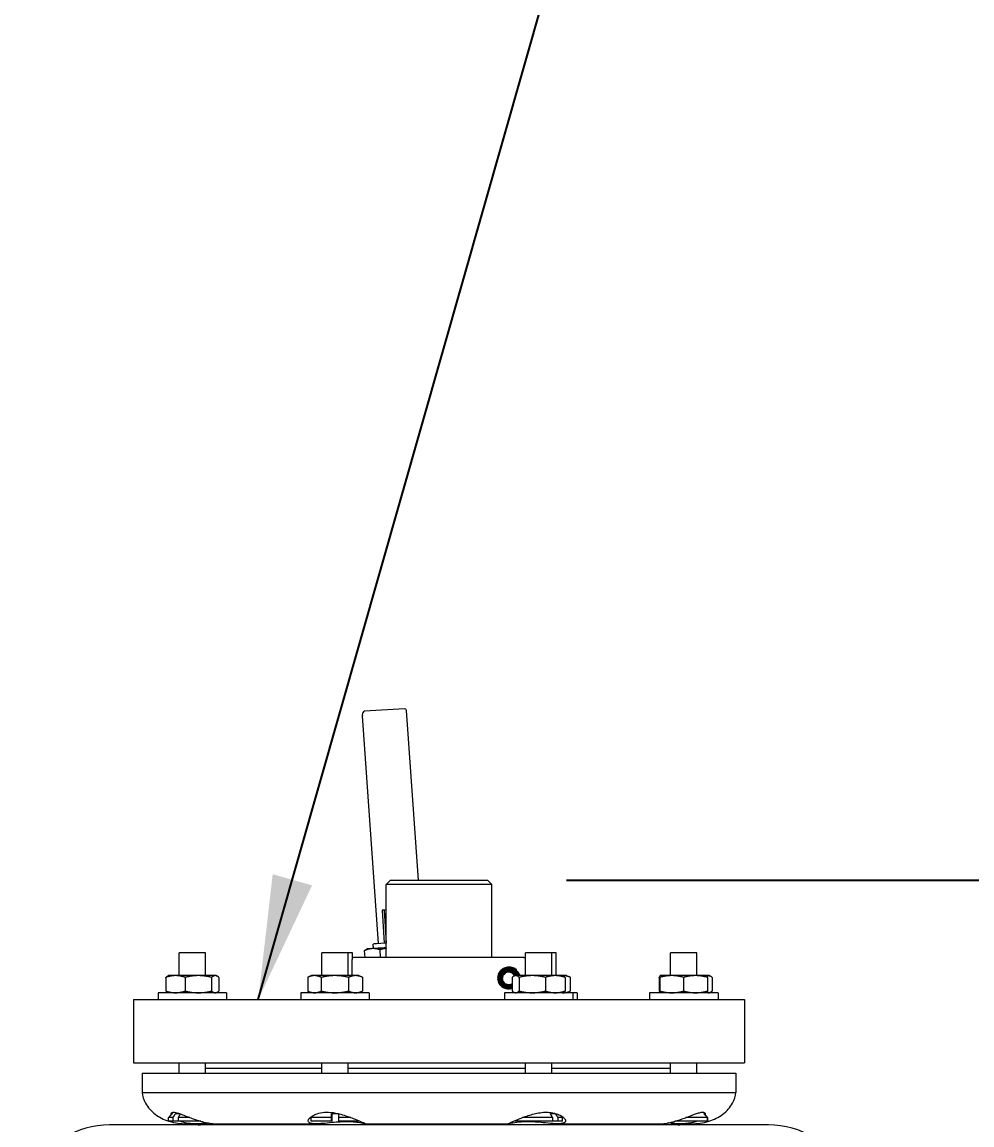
# Model space of a CAD drawing. Header units: inches. Extents: x 19 to 503, y 7 to 322.
# Drawn here: x 366.19 to 377.46, y 138.51 to 151.6 of the extents above; entities that cross this region are included whole.
import ezdxf

# ---------------------------------------------------------------- set-up
doc = ezdxf.new("R2010")
doc.units = ezdxf.units.IN
doc.header["$LTSCALE"] = 15
doc.header["$MEASUREMENT"] = 0
for name, color, linetype, lineweight in [('Dimension (ANSI)', 7, 'Continuous', 25), ('Symbol (ANSI)', 7, 'Continuous', 25), ('Visible (ANSI)', 7, 'Continuous', 50)]:
    doc.layers.add(name, color=color, linetype=linetype, lineweight=lineweight)
doc.styles.add('MEMCOR Medium', font='arial.ttf')
doc.styles.add('Standard D-E', font='arial.ttf')
doc.dimstyles.new('Default (ANSI)', dxfattribs={"dimscale": 15, "dimtxt": 0.15, "dimasz": 0.098425, "dimexe": 0.125, "dimexo": 0.0625, "dimgap": 0.031496, "dimtad": 0, "dimtih": 1, "dimtoh": 1, "dimdec": 4, "dimrnd": 1e-08, "dimzin": 3, "dimdsep": 46, "dimlunit": 5, "dimtxsty": 'MEMCOR Medium', "dimcen": 0.09, "dimdle": 0.393701, "dimclrd": 256, "dimclre": 256, "dimclrt": 256, "dimadec": 0, "dimazin": 1, "dimtfac": 0.8, "dimtofl": 0, "dimtmove": 0, "dimatfit": 3, "dimfxl": 1, "dimfrac": 1, "dimtolj": 1, "dimtzin": 4, "dimlwd": -1, "dimlwe": -1, "dimarcsym": 0})
doc.dimstyles.new('in [mm] D-E NeptuneBenson$7', dxfattribs={"dimscale": 15, "dimtxt": 0.15, "dimasz": 0.098425, "dimexe": 0.125, "dimexo": 0.063, "dimgap": 0.031496, "dimtad": 0, "dimtih": 1, "dimtoh": 1, "dimdec": 4, "dimrnd": 1e-08, "dimzin": 3, "dimdsep": 46, "dimlunit": 5, "dimtxsty": 'Standard D-E', "dimcen": 0.09, "dimdle": 0.393701, "dimclrd": 256, "dimclre": 256, "dimclrt": 256, "dimadec": 1, "dimazin": 1, "dimtfac": 1, "dimtofl": 0, "dimtmove": 0, "dimatfit": 3, "dimfxl": 1, "dimfrac": 1, "dimtolj": 1, "dimtzin": 4, "dimlwd": -1, "dimlwe": -1, "dimarcsym": 0})

# ---------------------------------------------------------------- blocks, each defined once
blk = doc.blocks.new('*D24')
at = {"layer": 'Defpoints', "color": 0, "transparency": 16777216}
for p in [(371.709, 141.416), (425.908, 141.416), (393.854, 44.463)]:
    blk.add_point(p, dxfattribs=at)
at = {"layer": 'Dimension (ANSI)', "transparency": 16777216}
for p, q in [((372.646, 141.416), (427.783, 141.416)), ((425.908, 139.94), (425.908, 125.155)), ((425.908, 45.94), (425.908, 109.677)), ((394.792, 44.463), (427.783, 44.463))]:
    blk.add_line(p, q, dxfattribs=at)
for points in [[(425.662, 139.94), (426.154, 139.94), (425.908, 141.416)], [(425.662, 45.94), (426.154, 45.94), (425.908, 44.463)]]:
    blk.add_solid(points, dxfattribs=at)
at = {"layer": 'Dimension (ANSI)', "transparency": 16777216, "char_height": 2.25, "attachment_point": 2, "style": 'MEMCOR Medium'}
for s, insert in [('\\A1; \\fArial|b0|i0;96{\\H0.8x;\\S15#16;} in', (425.908, 121.603)), ('\\A1;[2462.6 mm]{\\P\\fArial|b0|i0;SHIPPING\\P\\fArial|b0|i0;HEIGHT}', (425.908, 116.944))]:
    blk.add_mtext(s, dxfattribs=dict(at, insert=insert))

msp = doc.modelspace()

# ---------------------------------------------------------------- linework, layer by layer
at = {"layer": 'Visible (ANSI)', "linetype": 'Continuous', "lineweight": 18}
for p, q in [((370.22531, 143.37177), (370.22986, 143.40197)), ((370.7252, 143.45014), (370.24917, 143.41969)), ((370.89032, 141.41594), (370.74736, 143.43078)), ((370.41698, 140.66322), (370.22513, 143.36718)), ((370.55886, 141.41594), (370.50886, 141.36594)), ((371.75886, 141.36594), (370.50886, 141.36594)), ((370.50886, 140.50094), (370.50886, 141.36594)), ((370.55886, 141.41594), (371.70886, 141.41594)), ((371.70886, 141.41594), (371.75886, 141.36594)), ((371.75886, 140.50094), (371.75886, 141.36594)), ((370.48245, 141.06195), (370.45873, 141.06013)), ((370.45873, 141.06013), (370.48385, 140.66755)), ((370.50886, 141.06364), (370.48245, 141.06195)), ((370.48245, 141.06195), (370.50759, 140.66908)), ((370.35784, 140.60523), (370.35271, 140.65898)), ((368.36485, 140.55594), (368.05235, 140.55594)), ((368.05235, 140.28394), (368.05235, 140.55594)), ((368.36485, 140.28394), (368.36485, 140.55594)), ((370.05736, 140.55594), (369.74486, 140.55594)), ((369.74486, 140.28394), (369.74486, 140.55594)), ((370.05736, 140.28394), (370.05736, 140.55594)), ((370.10823, 140.55594), (370.05736, 140.55594)), ((370.10823, 140.49173), (370.10823, 140.55594)), ((370.24753, 140.57919), (370.25254, 140.50094)), ((370.28496, 140.60043), (370.26044, 140.58702)), ((370.43162, 140.59117), (370.4374, 140.50094)), ((372.472, 140.55594), (372.1595, 140.55594)), ((372.1595, 140.28394), (372.1595, 140.55594)), ((372.472, 140.28394), (372.472, 140.55594)), ((372.52287, 140.55594), (372.472, 140.55594)), ((372.52287, 140.28394), (372.52287, 140.55594)), ((374.19431, 140.55594), (373.88181, 140.55594)), ((373.88181, 140.28394), (373.88181, 140.55594)), ((374.19431, 140.28394), (374.19431, 140.55594)), ((370.10261, 140.28394), (370.10261, 140.47594)), ((372.13964, 140.50094), (370.12761, 140.50094)), ((367.8939, 140.26363), (367.8939, 140.10125)), ((367.9271, 140.28394), (367.91647, 140.27899)), ((368.00782, 140.28394), (367.9271, 140.28394)), ((368.27908, 140.28394), (368.00782, 140.28394)), ((368.12173, 140.26363), (368.12173, 140.10125)), ((368.47986, 140.28394), (368.27908, 140.28394)), ((368.43643, 140.26363), (368.43643, 140.10125)), ((368.4901, 140.28394), (368.47986, 140.28394)), ((368.4901, 140.28394), (368.50072, 140.27899)), ((368.52329, 140.26363), (368.52329, 140.10125)), ((369.57607, 140.26363), (369.57607, 140.10125)), ((369.61961, 140.28394), (369.57768, 140.26439)), ((369.6561, 140.28394), (369.61961, 140.28394)), ((369.89865, 140.28394), (369.6561, 140.28394)), ((369.73613, 140.26363), (369.73613, 140.10125)), ((370.14366, 140.28394), (369.89865, 140.28394)), ((370.06117, 140.26363), (370.06117, 140.10125)), ((370.18261, 140.28394), (370.14366, 140.28394)), ((370.18261, 140.28394), (370.22454, 140.26439)), ((370.22614, 140.26363), (370.22614, 140.10125)), ((372.00252, 140.26363), (372.00252, 140.10125)), ((372.03425, 140.28394), (372.02499, 140.27962)), ((372.04321, 140.28394), (372.03425, 140.28394)), ((372.24052, 140.28394), (372.04321, 140.28394)), ((372.08391, 140.26363), (372.08391, 140.10125)), ((372.51305, 140.28394), (372.24052, 140.28394)), ((372.39713, 140.26363), (372.39713, 140.10125)), ((372.59725, 140.28394), (372.51305, 140.28394)), ((372.59725, 140.28394), (372.60651, 140.27962)), ((372.60917, 140.28394), (372.59725, 140.28394)), ((372.64812, 140.28394), (372.60917, 140.28394)), ((372.62897, 140.26363), (372.62897, 140.10125)), ((372.64812, 140.28394), (372.69005, 140.26439)), ((372.69166, 140.26363), (372.69166, 140.10125)), ((373.74443, 140.26363), (373.74443, 140.10125)), ((373.75515, 140.26363), (373.75515, 140.10125)), ((373.75656, 140.28394), (373.75655, 140.28394)), ((373.89518, 140.28394), (373.75656, 140.28394)), ((374.17667, 140.28394), (373.89518, 140.28394)), ((374.03522, 140.26363), (374.03522, 140.10125)), ((374.31955, 140.28394), (374.17667, 140.28394)), ((374.31813, 140.26363), (374.31813, 140.10125)), ((374.31956, 140.28394), (374.31955, 140.28394)), ((374.31956, 140.28394), (374.31957, 140.28394)), ((374.33039, 140.28394), (374.31956, 140.28394)), ((374.32096, 140.26363), (374.32096, 140.10125)), ((374.34063, 140.28394), (374.33039, 140.28394)), ((374.34063, 140.28394), (374.35125, 140.27899)), ((374.37382, 140.26363), (374.37382, 140.10125)), ((367.50886, 140.00094), (374.75886, 140.00094)), ((367.50886, 140.00094), (367.50886, 139.25094)), ((368.6146, 140.08094), (367.8026, 140.08094)), ((367.8026, 140.08094), (367.8026, 140.00094)), ((367.9271, 140.08094), (367.91647, 140.08589)), ((368.4901, 140.08094), (368.50072, 140.08589)), ((368.6146, 140.08094), (368.6146, 140.00094)), ((370.30711, 140.08094), (369.49511, 140.08094)), ((369.49511, 140.08094), (369.49511, 140.00094)), ((369.61961, 140.08094), (369.57768, 140.10049)), ((370.18261, 140.08094), (370.22454, 140.10049)), ((370.30711, 140.08094), (370.30711, 140.00094)), ((372.72175, 140.08094), (371.90975, 140.08094)), ((371.90975, 140.08094), (371.90975, 140.00094)), ((372.03425, 140.08094), (372.02499, 140.08526)), ((372.59725, 140.08094), (372.60651, 140.08526)), ((372.64812, 140.08094), (372.69005, 140.10049)), ((372.72175, 140.08094), (372.72175, 140.00094)), ((372.77262, 140.08094), (372.72175, 140.08094)), ((372.77262, 140.08094), (372.77262, 140.00094)), ((374.44406, 140.08094), (373.63206, 140.08094)), ((373.63206, 140.08094), (373.63206, 140.00094)), ((373.75656, 140.08094), (373.75655, 140.08095)), ((374.31956, 140.08094), (374.31957, 140.08095)), ((374.34063, 140.08094), (374.35125, 140.08589)), ((374.44406, 140.08094), (374.44406, 140.00094)), ((374.75886, 140.00094), (374.75886, 139.25094)), ((367.50886, 139.25094), (374.75886, 139.25094)), ((368.05235, 139.12594), (368.05235, 139.25094)), ((368.36485, 139.12594), (368.36485, 139.25094)), ((369.74486, 139.12594), (369.74486, 139.25094)), ((370.05736, 139.12594), (370.05736, 139.25094)), ((372.1595, 139.12594), (372.1595, 139.25094)), ((372.472, 139.12594), (372.472, 139.25094)), ((373.88181, 139.12594), (373.88181, 139.25094)), ((374.19431, 139.12594), (374.19431, 139.25094)), ((367.61386, 139.12594), (374.65386, 139.12594)), ((367.61386, 139.12594), (367.61386, 138.89774)), ((368.36485, 139.18676), (369.74486, 139.18676)), ((370.05736, 139.18676), (372.1595, 139.18676)), ((372.472, 139.18676), (373.88181, 139.18676)), ((374.65386, 139.12594), (374.65386, 138.89774)), ((367.61386, 138.89774), (374.65386, 138.89774)), ((367.97981, 138.66349), (367.9246, 138.59998)), ((367.97882, 138.59998), (367.9246, 138.59998)), ((367.9246, 138.55594), (367.9246, 138.59998)), ((367.97882, 138.55594), (367.97882, 138.59998)), ((368.0637, 138.64394), (368.00643, 138.64394)), ((368.0377, 138.59998), (368.0377, 138.55594)), ((368.17743, 138.59998), (368.0377, 138.59998)), ((369.63658, 138.62238), (369.61711, 138.59998)), ((369.85666, 138.59998), (369.61711, 138.59998)), ((369.61711, 138.55594), (369.61711, 138.59998)), ((369.85666, 138.55594), (369.85666, 138.59998)), ((369.94099, 138.64394), (369.857, 138.64394)), ((369.86156, 138.59998), (369.86156, 138.55594)), ((369.94065, 138.59998), (369.94065, 138.55594)), ((370.08792, 138.59998), (369.94065, 138.59998)), ((370.18511, 138.55594), (370.18511, 138.56134)), ((372.03175, 138.55594), (372.03175, 138.56256)), ((372.48266, 138.59998), (372.12494, 138.59998)), ((372.51544, 138.64394), (372.45553, 138.64394)), ((372.48266, 138.55594), (372.48266, 138.59998)), ((372.54257, 138.59998), (372.54257, 138.55594)), ((372.59975, 138.59998), (372.54257, 138.59998)), ((372.58177, 138.62066), (372.59975, 138.59998)), ((372.59975, 138.55594), (372.59975, 138.59998)), ((374.31856, 138.59998), (374.06406, 138.59998)), ((374.26695, 138.66337), (374.28384, 138.64394)), ((374.28384, 138.64394), (374.27985, 138.64394)), ((374.31856, 138.55594), (374.31856, 138.59998)), ((374.31929, 138.59998), (374.31929, 138.55594)), ((375.04386, 138.51257), (367.22386, 138.51257)), ((367.97882, 138.55594), (367.9246, 138.55594)), ((368.0377, 138.55594), (367.97882, 138.55594)), ((368.30879, 138.55594), (368.0377, 138.55594)), ((368.13866, 138.52594), (368.25407, 138.52594)), ((368.25407, 138.52594), (368.26887, 138.52594)), ((368.49033, 138.52594), (369.67977, 138.52594)), ((369.85666, 138.55594), (369.61711, 138.55594)), ((369.86156, 138.55594), (369.85666, 138.55594)), ((370.18511, 138.55594), (369.94065, 138.55594)), ((370.26033, 138.52594), (371.95726, 138.52594)), ((372.48266, 138.55594), (372.03175, 138.55594)), ((372.54257, 138.55594), (372.48266, 138.55594)), ((372.54204, 138.52594), (373.75242, 138.52594)), ((372.59975, 138.55594), (372.54257, 138.55594)), ((374.31856, 138.55594), (373.93229, 138.55594)), ((373.99885, 138.52594), (374.12906, 138.52594)), ((374.31929, 138.55594), (374.31856, 138.55594))]:
    msp.add_line(p, q, dxfattribs=at)
for centre, radius, start, end in [((370.2505, 143.39886), 0.02088, 93.65987, 171.43591), ((370.72654, 143.42931), 0.02088, 4.058368, 93.65987), ((370.24596, 143.36866), 0.02088, 171.43591, 184.058368), ((370.12761, 140.47594), 0.025, 90, 180), ((367.90238, 138.91294), 0.28891, 183.015326, 209.34172), ((374.36535, 138.91294), 0.28891, 330.65828, 356.984674), ((368.016, 138.97681), 0.41925, 209.34172, 233.614904), ((374.25173, 138.97681), 0.41925, 306.385096, 330.65828), ((368.09019, 139.07749), 0.54432, 233.614904, 252.289212), ((374.17754, 139.07749), 0.54432, 286.973148, 306.385096), ((367.22386, 137.47594), 1.03663, 90, 213.688743), ((368.13866, 139.23632), 0.71038, 253.289325, 270), ((368.25024, 138.93063), 0.41885, 273.528454, 289.10183), ((374.01749, 138.93063), 0.41885, 252.011788, 266.471546), ((374.12906, 139.23632), 0.71038, 270, 286.973148), ((375.04386, 137.47594), 1.03663, 326.311257, 90)]:
    msp.add_arc(centre, radius, start, end, dxfattribs=at)
at = {"layer": 'Visible (ANSI)'}
for radius, start, end in [(0.08929, 21.69095, 296.998265), (0.1018, 54.052466, 99.052466)]:
    msp.add_arc((371.96199, 140.25094), radius, start, end, dxfattribs=at)
at = {"layer": 'Visible (ANSI)', "linetype": 'Continuous', "lineweight": 18}
for centre, major_axis, start_param, end_param in [((370.77051, 140.68572), (-0.4178, -0.02674), 5.38908261, 6.28320273), ((370.77396, 140.63173), (-0.489, -0.0313), 5.81141413, 6.28198985), ((370.77396, 140.63173), (0.489, 0.0313), 2.14372812, 2.669822)]:
    msp.add_ellipse(centre, major_axis=major_axis, ratio=0.00055745, start_param=start_param, end_param=end_param, dxfattribs=at)
for points, weights in [([(370.33837, 140.60397), (370.29417, 140.60109), (370.24753, 140.57919)], [1, 1.0562990584, 1.07162109099]), ([(370.24753, 140.57919), (370.25406, 140.58353), (370.26044, 140.58702)], [1.07162109099, 1.06838794082, 1.06333022529]), ([(370.43162, 140.59117), (370.38257, 140.60685), (370.33837, 140.60397)], [1.07162109099, 1.0562990584, 1]), ([(370.50886, 140.60814), (370.47111, 140.60124), (370.43162, 140.59117)], [1.05264137071, 1.06545229951, 1.07162109099]), ([(368.00782, 140.28394), (367.95495, 140.28394), (367.8939, 140.26363)], [1, 1.0379548493, 1]), ([(367.8939, 140.26363), (367.90579, 140.274), (367.91647, 140.27899)], [1, 1.01903065952, 1.01897727532]), ([(368.12173, 140.26363), (368.06069, 140.28394), (368.00782, 140.28394)], [1, 1.0379548493, 1]), ([(368.27908, 140.28394), (368.20606, 140.28394), (368.12173, 140.26363)], [1, 1.0379548493, 1]), ([(368.43643, 140.26363), (368.35211, 140.28394), (368.27908, 140.28394)], [1, 1.0379548493, 1]), ([(368.47986, 140.28394), (368.4597, 140.28394), (368.43643, 140.26363)], [1, 1.0379548493, 1]), ([(368.52329, 140.26363), (368.50002, 140.28394), (368.47986, 140.28394)], [1, 1.0379548493, 1]), ([(369.6561, 140.28394), (369.61896, 140.28394), (369.57607, 140.26363)], [1, 1.0379548493, 1]), ([(369.73613, 140.26363), (369.69324, 140.28394), (369.6561, 140.28394)], [1, 1.0379548493, 1]), ([(369.89865, 140.28394), (369.82323, 140.28394), (369.73613, 140.26363)], [1, 1.0379548493, 1]), ([(370.06117, 140.26363), (369.97408, 140.28394), (369.89865, 140.28394)], [1, 1.0379548493, 1]), ([(370.14366, 140.28394), (370.10537, 140.28394), (370.06117, 140.26363)], [1, 1.0379548493, 1]), ([(370.22614, 140.26363), (370.18194, 140.28394), (370.14366, 140.28394)], [1, 1.0379548493, 1]), ([(370.22454, 140.26439), (370.22534, 140.26401), (370.22614, 140.26363)], [1.00134783282, 1.00068632708, 1]), ([(372.04321, 140.28394), (372.02433, 140.28394), (372.00252, 140.26363)], [1, 1.0379548493, 1]), ([(372.08391, 140.26363), (372.0621, 140.28394), (372.04321, 140.28394)], [1, 1.0379548493, 1]), ([(372.24052, 140.28394), (372.16784, 140.28394), (372.08391, 140.26363)], [1, 1.0379548493, 1]), ([(372.39713, 140.26363), (372.3132, 140.28394), (372.24052, 140.28394)], [1, 1.0379548493, 1]), ([(372.51305, 140.28394), (372.45925, 140.28394), (372.39713, 140.26363)], [1, 1.0379548493, 1]), ([(372.62897, 140.26363), (372.56685, 140.28394), (372.51305, 140.28394)], [1, 1.0379548493, 1]), ([(372.60917, 140.28394), (372.60364, 140.28394), (372.59809, 140.28355)], [1, 1.00531032451, 1.00913469679]), ([(372.60651, 140.27962), (372.61712, 140.27468), (372.62897, 140.26363)], [1.01888705873, 1.02028697131, 1]), ([(372.69166, 140.26363), (372.64745, 140.28394), (372.60917, 140.28394)], [1, 1.0379548493, 1]), ([(372.69005, 140.26439), (372.69085, 140.26401), (372.69166, 140.26363)], [1.00134783282, 1.00068632708, 1]), ([(373.74443, 140.26363), (373.75014, 140.26861), (373.75551, 140.27231)], [1, 1.0090383393, 1.01377200719]), ([(373.75528, 140.26711), (373.74992, 140.26546), (373.74443, 140.26363)], [1.00602302446, 1.00329810217, 1]), ([(373.75515, 140.26363), (373.7559, 140.28363), (373.75655, 140.28394)], [1, 1.03735902917, 1.00117293374]), ([(373.89518, 140.28394), (373.83019, 140.28394), (373.75515, 140.26363)], [1, 1.0379548493, 1]), ([(374.03522, 140.26363), (373.96018, 140.28394), (373.89518, 140.28394)], [1, 1.0379548493, 1]), ([(374.17667, 140.28394), (374.11102, 140.28394), (374.03522, 140.26363)], [1, 1.0379548493, 1]), ([(374.31813, 140.26363), (374.24232, 140.28394), (374.17667, 140.28394)], [1, 1.0379548493, 1]), ([(374.31955, 140.28394), (374.31889, 140.28394), (374.31813, 140.26363)], [1, 1.0379548493, 1]), ([(374.32096, 140.26363), (374.3202, 140.28394), (374.31955, 140.28394)], [1, 1.0379548493, 1]), ([(374.33039, 140.28394), (374.32516, 140.28394), (374.31989, 140.28267)], [1, 1.00957055719, 1.01431456038]), ([(374.37382, 140.26363), (374.35055, 140.28394), (374.33039, 140.28394)], [1, 1.0379548493, 1]), ([(367.8939, 140.10125), (367.95495, 140.08094), (368.00782, 140.08094)], [1, 1.0379548493, 1]), ([(367.91647, 140.08589), (367.90579, 140.09088), (367.8939, 140.10125)], [1.01897727532, 1.01903065952, 1]), ([(368.00782, 140.08094), (368.06069, 140.08094), (368.12173, 140.10125)], [1, 1.0379548493, 1]), ([(368.12173, 140.10125), (368.20606, 140.08094), (368.27908, 140.08094)], [1, 1.0379548493, 1]), ([(368.27908, 140.08094), (368.35211, 140.08094), (368.43643, 140.10125)], [1, 1.0379548493, 1]), ([(368.43643, 140.10125), (368.4597, 140.08094), (368.47986, 140.08094)], [1, 1.0379548493, 1]), ([(368.47986, 140.08094), (368.50002, 140.08094), (368.52329, 140.10125)], [1, 1.0379548493, 1]), ([(369.57607, 140.10125), (369.61896, 140.08094), (369.6561, 140.08094)], [1, 1.0379548493, 1]), ([(369.6561, 140.08094), (369.69324, 140.08094), (369.73613, 140.10125)], [1, 1.0379548493, 1]), ([(369.73613, 140.10125), (369.82323, 140.08094), (369.89865, 140.08094)], [1, 1.0379548493, 1]), ([(369.89865, 140.08094), (369.97408, 140.08094), (370.06117, 140.10125)], [1, 1.0379548493, 1]), ([(370.06117, 140.10125), (370.10537, 140.08094), (370.14366, 140.08094)], [1, 1.0379548493, 1]), ([(370.14366, 140.08094), (370.18194, 140.08094), (370.22614, 140.10125)], [1, 1.0379548493, 1]), ([(370.22614, 140.10125), (370.22534, 140.10087), (370.22454, 140.10049)], [1, 1.00068632708, 1.00134783282]), ([(372.00252, 140.10125), (372.02433, 140.08094), (372.04321, 140.08094)], [1, 1.0379548493, 1]), ([(372.04321, 140.08094), (372.0621, 140.08094), (372.08391, 140.10125)], [1, 1.0379548493, 1]), ([(372.08391, 140.10125), (372.16784, 140.08094), (372.24052, 140.08094)], [1, 1.0379548493, 1]), ([(372.24052, 140.08094), (372.3132, 140.08094), (372.39713, 140.10125)], [1, 1.0379548493, 1]), ([(372.39713, 140.10125), (372.45925, 140.08094), (372.51305, 140.08094)], [1, 1.0379548493, 1]), ([(372.51305, 140.08094), (372.56685, 140.08094), (372.62897, 140.10125)], [1, 1.0379548493, 1]), ([(372.59809, 140.08133), (372.60364, 140.08094), (372.60917, 140.08094)], [1.00913469679, 1.00531032451, 1]), ([(372.62897, 140.10125), (372.61712, 140.09021), (372.60651, 140.08526)], [1, 1.02028697131, 1.01888705873]), ([(372.60917, 140.08094), (372.64745, 140.08094), (372.69166, 140.10125)], [1, 1.0379548493, 1]), ([(372.69166, 140.10125), (372.69085, 140.10087), (372.69005, 140.10049)], [1, 1.00068632708, 1.00134783282]), ([(373.75551, 140.09257), (373.75014, 140.09627), (373.74443, 140.10125)], [1.01377200719, 1.0090383393, 1]), ([(373.74443, 140.10125), (373.74992, 140.09942), (373.75528, 140.09777)], [1, 1.00329810217, 1.00602302446]), ([(373.75655, 140.08095), (373.7559, 140.08125), (373.75515, 140.10125)], [1.00117293374, 1.03735902917, 1]), ([(373.75515, 140.10125), (373.83019, 140.08094), (373.89518, 140.08094)], [1, 1.0379548493, 1]), ([(373.89518, 140.08094), (373.96018, 140.08094), (374.03522, 140.10125)], [1, 1.0379548493, 1]), ([(374.03522, 140.10125), (374.11102, 140.08094), (374.17667, 140.08094)], [1, 1.0379548493, 1]), ([(374.17667, 140.08094), (374.24232, 140.08094), (374.31813, 140.10125)], [1, 1.0379548493, 1]), ([(374.31813, 140.10125), (374.31889, 140.08094), (374.31955, 140.08094)], [1, 1.0379548493, 1]), ([(374.31955, 140.08094), (374.3202, 140.08094), (374.32096, 140.10125)], [1, 1.0379548493, 1]), ([(374.31989, 140.08221), (374.32516, 140.08094), (374.33039, 140.08094)], [1.01431456038, 1.00957055719, 1]), ([(374.33039, 140.08094), (374.35055, 140.08094), (374.37382, 140.10125)], [1, 1.0379548493, 1]), ([(367.97882, 138.59998), (367.99362, 138.62359), (368.00643, 138.64394)], [1, 1.00267954782, 1]), ([(368.06501, 138.64347), (368.05233, 138.62331), (368.0377, 138.59998)], [1.00006147459, 1.00264844961, 1]), ([(369.85666, 138.59998), (369.85684, 138.62359), (369.857, 138.64394)], [1, 1.00267954782, 1]), ([(369.86122, 138.64394), (369.86138, 138.62359), (369.86156, 138.59998)], [1, 1.00267954782, 1]), ([(369.94099, 138.64394), (369.94084, 138.62359), (369.94065, 138.59998)], [1, 1.00267954782, 1]), ([(372.48266, 138.59998), (372.46812, 138.62359), (372.45553, 138.64394)], [1, 1.00267954782, 1]), ([(372.51544, 138.64394), (372.52803, 138.62359), (372.54257, 138.59998)], [1, 1.00267954782, 1]), ([(374.31856, 138.59998), (374.29781, 138.62359), (374.27985, 138.64394)], [1, 1.00267954782, 1]), ([(374.28059, 138.64394), (374.29854, 138.62359), (374.31929, 138.59998)], [1, 1.00267954782, 1])]:
    msp.add_rational_spline(points, weights, degree=2, dxfattribs=at)
for points, knots in [([(372.13964, 140.50094), (372.14273, 140.50094), (372.14636, 140.50022), (372.15206, 140.49786), (372.15514, 140.4958), (372.15807, 140.49287), (372.1588, 140.49203), (372.15948, 140.49112)], [0.2821905966, 0.2821905966, 0.2821905966, 0.2821905966, 0.3057154186, 0.3057154186, 0.3292343939, 0.3292343939, 0.3372301614, 0.3372301614, 0.3372301614, 0.3372301614]), ([(371.96199, 140.12594), (371.94722, 140.12594), (371.93034, 140.12867), (371.89696, 140.14266), (371.88048, 140.15393), (371.85875, 140.17932), (371.85086, 140.19175), (371.83995, 140.21994), (371.83699, 140.23573), (371.83699, 140.26615), (371.83995, 140.28194), (371.85086, 140.31013), (371.85875, 140.32256), (371.88048, 140.34795), (371.89696, 140.35922), (371.93034, 140.37321), (371.94722, 140.37594), (371.9808, 140.37594), (371.99989, 140.37156), (372.03406, 140.35483), (372.04918, 140.34265), (372.06905, 140.31675), (372.0773, 140.30223), (372.08226, 140.285), (372.08241, 140.28447), (372.08255, 140.28394)], [-1.94831764, -1.94831764, -1.94831764, -1.94831764, -1.75947454, -1.75947454, -1.57063144, -1.57063144, -1.45474442, -1.45474442, -1.3388574, -1.3388574, -1.22297038, -1.22297038, -1.10708336, -1.10708336, -0.91824026, -0.91824026, -0.72939716, -0.72939716, -0.48886622, -0.48886622, -0.24833528, -0.24833528, -0.09048126, -0.09048126, -0.08562341, -0.08562341, -0.08562341, -0.08562341]), ([(367.95568, 138.63929), (367.9548, 138.64544), (367.95604, 138.6508), (367.96326, 138.65972), (367.97001, 138.66272), (367.98845, 138.66417), (367.99963, 138.66289), (368.03076, 138.65566), (368.05212, 138.64833), (368.07633, 138.63929)], [-0.853530108, -0.853530108, -0.853530108, -0.853530108, -0.673931626, -0.673931626, -0.462453658, -0.462453658, -0.264803427, -0.264803427, -0.000211713, -0.000211713, -0.000211713, -0.000211713]), ([(368.07633, 138.63929), (368.09617, 138.63187), (368.11792, 138.62321), (368.16118, 138.6062), (368.18248, 138.59791), (368.23677, 138.57798), (368.2709, 138.56642), (368.30537, 138.55688)], [-0.676925671, -0.676925671, -0.676925671, -0.676925671, -0.460674817, -0.460674817, -0.272898687, -0.272898687, -0.000063868, -0.000063868, -0.000063868, -0.000063868]), ([(369.58269, 138.55688), (369.58009, 138.56742), (369.5862, 138.58041), (369.61402, 138.60977), (369.63934, 138.62643), (369.67172, 138.63929)], [-0.679188546, -0.679188546, -0.679188546, -0.679188546, -0.376237446, -0.376237446, 0, 0, 0, 0]), ([(369.67172, 138.63929), (369.69455, 138.64836), (369.72111, 138.6557), (369.78071, 138.66408), (369.8132, 138.66482), (369.88722, 138.65842), (369.92808, 138.65011), (369.96817, 138.63929)], [-0.853407262, -0.853407262, -0.853407262, -0.853407262, -0.588484051, -0.588484051, -0.31644113, -0.31644113, 0, 0, 0, 0]), ([(369.96817, 138.63929), (369.99535, 138.63196), (370.02221, 138.6234), (370.07183, 138.60615), (370.09491, 138.59746), (370.14612, 138.57745), (370.17332, 138.5662), (370.19592, 138.55688)], [-0.676901727, -0.676901727, -0.676901727, -0.676901727, -0.463014563, -0.463014563, -0.266547913, -0.266547913, 0, 0, 0, 0]), ([(372.01823, 138.55688), (372.04331, 138.56744), (372.0744, 138.58045), (372.15006, 138.60981), (372.19669, 138.62645), (372.24426, 138.63929)], [-0.679255692, -0.679255692, -0.679255692, -0.679255692, -0.375783136, -0.375783136, -0.000065342, -0.000065342, -0.000065342, -0.000065342]), ([(372.24426, 138.63929), (372.26703, 138.64544), (372.29011, 138.6508), (372.34024, 138.65972), (372.36707, 138.66272), (372.41766, 138.66417), (372.44106, 138.66289), (372.49282, 138.65566), (372.51966, 138.64833), (372.54286, 138.63929)], [-0.853530108, -0.853530108, -0.853530108, -0.853530108, -0.673931626, -0.673931626, -0.462453658, -0.462453658, -0.264803427, -0.264803427, -0.000211713, -0.000211713, -0.000211713, -0.000211713]), ([(372.54286, 138.63929), (372.56188, 138.63187), (372.57854, 138.62321), (372.60432, 138.6062), (372.61422, 138.59791), (372.63226, 138.57798), (372.63765, 138.56642), (372.6359, 138.55688)], [-0.676925671, -0.676925671, -0.676925671, -0.676925671, -0.460674817, -0.460674817, -0.272898687, -0.272898687, -0.000063868, -0.000063868, -0.000063868, -0.000063868]), ([(373.93571, 138.55688), (373.97379, 138.56744), (374.01162, 138.58045), (374.09075, 138.60981), (374.13141, 138.62645), (374.16635, 138.63929)], [-0.679255692, -0.679255692, -0.679255692, -0.679255692, -0.375783136, -0.375783136, -0.000065342, -0.000065342, -0.000065342, -0.000065342]), ([(374.16635, 138.63929), (374.18307, 138.64544), (374.19851, 138.6508), (374.22886, 138.65972), (374.24305, 138.66272), (374.26579, 138.66417), (374.27443, 138.66289), (374.28902, 138.65566), (374.29289, 138.64833), (374.29218, 138.63929)], [-0.853530108, -0.853530108, -0.853530108, -0.853530108, -0.673931626, -0.673931626, -0.462453658, -0.462453658, -0.264803427, -0.264803427, -0.000211713, -0.000211713, -0.000211713, -0.000211713]), ([(368.25407, 138.52594), (368.24739, 138.52594), (368.24068, 138.52602), (368.20226, 138.52699), (368.17111, 138.52976), (368.1106, 138.5399), (368.0827, 138.54723), (368.05841, 138.55594)], [-0.554474127, -0.554474127, -0.554474127, -0.554474127, -0.502920157, -0.502920157, -0.261137559, -0.261137559, -0.009124832, -0.009124832, -0.009124832, -0.009124832]), ([(368.39547, 138.53582), (368.37579, 138.53343), (368.35493, 138.53113), (368.30797, 138.5273), (368.28139, 138.52594), (368.25407, 138.52594)], [-0.947178436, -0.947178436, -0.947178436, -0.947178436, -0.765579916, -0.765579916, -0.554474127, -0.554474127, -0.554474127, -0.554474127]), ([(368.26887, 138.52594), (368.2823, 138.52594), (368.29564, 138.52627), (368.33361, 138.52795), (368.35732, 138.52994), (368.37959, 138.53225)], [-2.352656407, -2.352656407, -2.352656407, -2.352656407, -2.255257183, -2.255257183, -2.071910836, -2.071910836, -2.071910836, -2.071910836]), ([(368.30537, 138.55688), (368.33144, 138.54967), (368.35736, 138.54333), (368.40641, 138.53352), (368.42901, 138.53009), (368.46467, 138.5266), (368.4783, 138.52594), (368.49033, 138.52594)], [-2.871544461, -2.871544461, -2.871544461, -2.871544461, -2.678099034, -2.678099034, -2.491240177, -2.491240177, -2.352656407, -2.352656407, -2.352656407, -2.352656407]), ([(369.67977, 138.52594), (369.67442, 138.52594), (369.66923, 138.52602), (369.64077, 138.527), (369.62185, 138.52977), (369.59318, 138.54009), (369.58494, 138.54775), (369.58269, 138.55688)], [-0.554377565, -0.554377565, -0.554377565, -0.554377565, -0.502552076, -0.502552076, -0.261034155, -0.261034155, 0, 0, 0, 0]), ([(370.26033, 138.52594), (370.2576, 138.52594), (370.25128, 138.52708), (370.22628, 138.53181), (370.20208, 138.53656), (370.14969, 138.54353), (370.12564, 138.54598), (370.07837, 138.5488), (370.0558, 138.54946), (370.00873, 138.54938), (369.98427, 138.54864), (369.92861, 138.54562), (369.89719, 138.54303), (369.82638, 138.5364), (369.78702, 138.53215), (369.72493, 138.52725), (369.70115, 138.52594), (369.67977, 138.52594)], [-2.47054421, -2.47054421, -2.47054421, -2.47054421, -2.26484412, -2.26484412, -1.92294045, -1.92294045, -1.68830482, -1.68830482, -1.49561192, -1.49561192, -1.30174231, -1.30174231, -1.06305664, -1.06305664, -0.76167016, -0.76167016, -0.55437757, -0.55437757, -0.55437757, -0.55437757]), ([(370.19592, 138.55688), (370.21677, 138.54828), (370.23366, 138.54096), (370.25615, 138.5306), (370.2618, 138.52757), (370.26188, 138.5261), (370.26136, 138.52594), (370.26033, 138.52594)], [-3.059543504, -3.059543504, -3.059543504, -3.059543504, -2.798086987, -2.798086987, -2.548233905, -2.548233905, -2.470544209, -2.470544209, -2.470544209, -2.470544209]), ([(371.95726, 138.52594), (371.95642, 138.52594), (371.95582, 138.52602), (371.95397, 138.52699), (371.95833, 138.52976), (371.97938, 138.54009), (371.99652, 138.54775), (372.01823, 138.55688)], [-0.554474127, -0.554474127, -0.554474127, -0.554474127, -0.502920157, -0.502920157, -0.261137559, -0.261137559, -0.000088707, -0.000088707, -0.000088707, -0.000088707]), ([(372.54204, 138.52594), (372.53151, 138.52594), (372.52031, 138.52627), (372.47457, 138.52854), (372.43688, 138.5323), (372.36278, 138.53961), (372.32664, 138.54311), (372.26916, 138.54709), (372.24749, 138.54822), (372.20897, 138.54936), (372.19198, 138.54953), (372.15772, 138.54917), (372.14054, 138.54858), (372.10075, 138.54632), (372.07886, 138.54427), (372.02472, 138.5377), (371.99764, 138.53263), (371.96846, 138.5273), (371.96073, 138.52594), (371.95726, 138.52594)], [-2.35265641, -2.35265641, -2.35265641, -2.35265641, -2.25525718, -2.25525718, -1.97449633, -1.97449633, -1.71890116, -1.71890116, -1.56172628, -1.56172628, -1.43340495, -1.43340495, -1.29589243, -1.29589243, -1.10120059, -1.10120059, -0.76557992, -0.76557992, -0.55447413, -0.55447413, -0.55447413, -0.55447413]), ([(372.6359, 138.55688), (372.63458, 138.54967), (372.6295, 138.54333), (372.61133, 138.53352), (372.59874, 138.53009), (372.57063, 138.5266), (372.55702, 138.52594), (372.54204, 138.52594)], [-2.871544461, -2.871544461, -2.871544461, -2.871544461, -2.678099034, -2.678099034, -2.491240177, -2.491240177, -2.352656407, -2.352656407, -2.352656407, -2.352656407]), ([(373.75242, 138.52594), (373.75654, 138.52594), (373.76087, 138.52602), (373.78672, 138.52699), (373.81184, 138.52976), (373.87029, 138.54009), (373.90277, 138.54775), (373.93571, 138.55688)], [-0.554474127, -0.554474127, -0.554474127, -0.554474127, -0.502920157, -0.502920157, -0.261137559, -0.261137559, -0.000088707, -0.000088707, -0.000088707, -0.000088707]), ([(373.99885, 138.52594), (373.98543, 138.52594), (373.97209, 138.52627), (373.92094, 138.52854), (373.88552, 138.5323), (373.85264, 138.53628), (373.85136, 138.53643), (373.85009, 138.53659)], [-2.352656407, -2.352656407, -2.352656407, -2.352656407, -2.255257183, -2.255257183, -1.974496331, -1.974496331, -1.963106578, -1.963106578, -1.963106578, -1.963106578]), ([(374.19345, 138.55594), (374.17472, 138.54911), (374.15366, 138.54311), (374.10719, 138.53352), (374.08231, 138.53009), (374.03722, 138.5266), (374.01795, 138.52594), (373.99885, 138.52594)], [-2.86307566, -2.86307566, -2.86307566, -2.86307566, -2.678099034, -2.678099034, -2.491240177, -2.491240177, -2.352656407, -2.352656407, -2.352656407, -2.352656407])]:
    msp.add_open_spline(points, degree=3, knots=knots, dxfattribs=at)
at = {"layer": 'Visible (ANSI)'}
for points, knots in [([(372.05038, 140.33933), (372.03885, 140.35024), (372.02776, 140.35667), (372.00872, 140.36596), (371.99713, 140.36964), (371.97067, 140.37392), (371.95417, 140.37394), (371.92175, 140.36608), (371.90745, 140.3595), (371.88318, 140.34201), (371.87175, 140.33065), (371.85475, 140.3028), (371.84941, 140.28838), (371.84472, 140.2596), (371.84465, 140.24387), (371.85212, 140.21288), (371.85838, 140.19923), (371.87497, 140.17616), (371.88576, 140.16523), (371.91218, 140.14906), (371.92575, 140.14398), (371.95283, 140.13942), (371.96775, 140.13923), (371.99004, 140.14444), (371.99641, 140.14656), (372.00252, 140.14924)], [0.000001, 0.000001, 0.000001, 0.000001, 0.12097681, 0.12097681, 0.28205156, 0.28205156, 0.47768402, 0.47768402, 0.64938998, 0.64938998, 0.80694772, 0.80694772, 0.9450073, 0.9450073, 1.07118326, 1.07118326, 1.18155666, 1.18155666, 1.28200821, 1.28200821, 1.36876019, 1.36876019, 1.44797753, 1.44797753, 1.48080456, 1.48080456, 1.48080456, 1.48080456]), ([(371.94597, 140.35148), (371.95099, 140.35297), (371.95934, 140.35502), (371.97855, 140.35588), (371.98678, 140.35531), (372.00817, 140.35136), (372.02088, 140.34644), (372.04621, 140.33071), (372.0567, 140.31989), (372.0701, 140.30182), (372.07499, 140.29313), (372.07875, 140.28394)], [0, 0, 0, 0, 0.040206959, 0.040206959, 0.070271446, 0.070271446, 0.119664969, 0.119664969, 0.179099233, 0.179099233, 0.226048633, 0.226048633, 0.226048633, 0.226048633]), ([(372.06065, 140.28394), (372.05777, 140.29163), (372.05398, 140.29896), (372.04278, 140.31549), (372.03373, 140.3253), (372.02175, 140.33336)], [1.6978801451, 1.6978801451, 1.6978801451, 1.6978801451, 1.7243195011, 1.7243195011, 1.7619525519, 1.7619525519, 1.7619525519, 1.7619525519])]:
    msp.add_open_spline(points, degree=3, knots=knots, dxfattribs=at)
at = {"layer": 'Visible (ANSI)', "linetype": 'Continuous', "lineweight": 18}
for points in [[(372.00251, 140.13271), (371.98944, 140.12824), (371.97564, 140.12594), (371.96199, 140.12594)], [(367.95624, 138.63638), (367.95601, 138.63737), (367.95582, 138.63834), (367.95568, 138.63929)], [(374.29218, 138.63929), (374.29201, 138.63707), (374.29156, 138.63473), (374.29084, 138.63231)]]:
    msp.add_open_spline(points, degree=3, dxfattribs=at)

# ---------------------------------------------------------------- dimensions: what is measured, and where the dimension line sits
at = {"layer": 'Dimension (ANSI)'}
dim = msp.add_linear_dim(base=(425.90787, 141.41594), p1=(393.85431, 44.46344), p2=(371.70886, 141.41594), angle=90, text=' \\fArial|b0|i0;<> in\\X[2462.6 mm]{\\P\\fArial|b0|i0;SHIPPING\\P\\fArial|b0|i0;HEIGHT}', dimstyle='Default (ANSI)', override={"dimgap": 0.031496, "dimdec": 4, "dimpost": '', "dimtol": 0, "dimlim": 0, "dimtp": 0, "dimtm": 0, "dimtdec": 2, "dimatfit": 1, "dimtvp": -0.375}, dxfattribs=at)
dim.commit()
dim.dimension.update_dxf_attribs({"geometry": '*D24', "text_midpoint": (425.90787, 117.41617), "dimtype": 160})

# ---------------------------------------------------------------- leaders
at = {"layer": 'Symbol (ANSI)', "annotation_type": 0, "has_hookline": 1, "hookline_direction": 0, "text_width": 26.64546}
msp.add_leader([(368.98966, 140.00094), (373.01388, 154.12194), (374.49026, 154.12194)], dimstyle='in [mm] D-E NeptuneBenson$7', override={"dimtad": 0}, dxfattribs=at)

doc.saveas('drawing.dxf')
